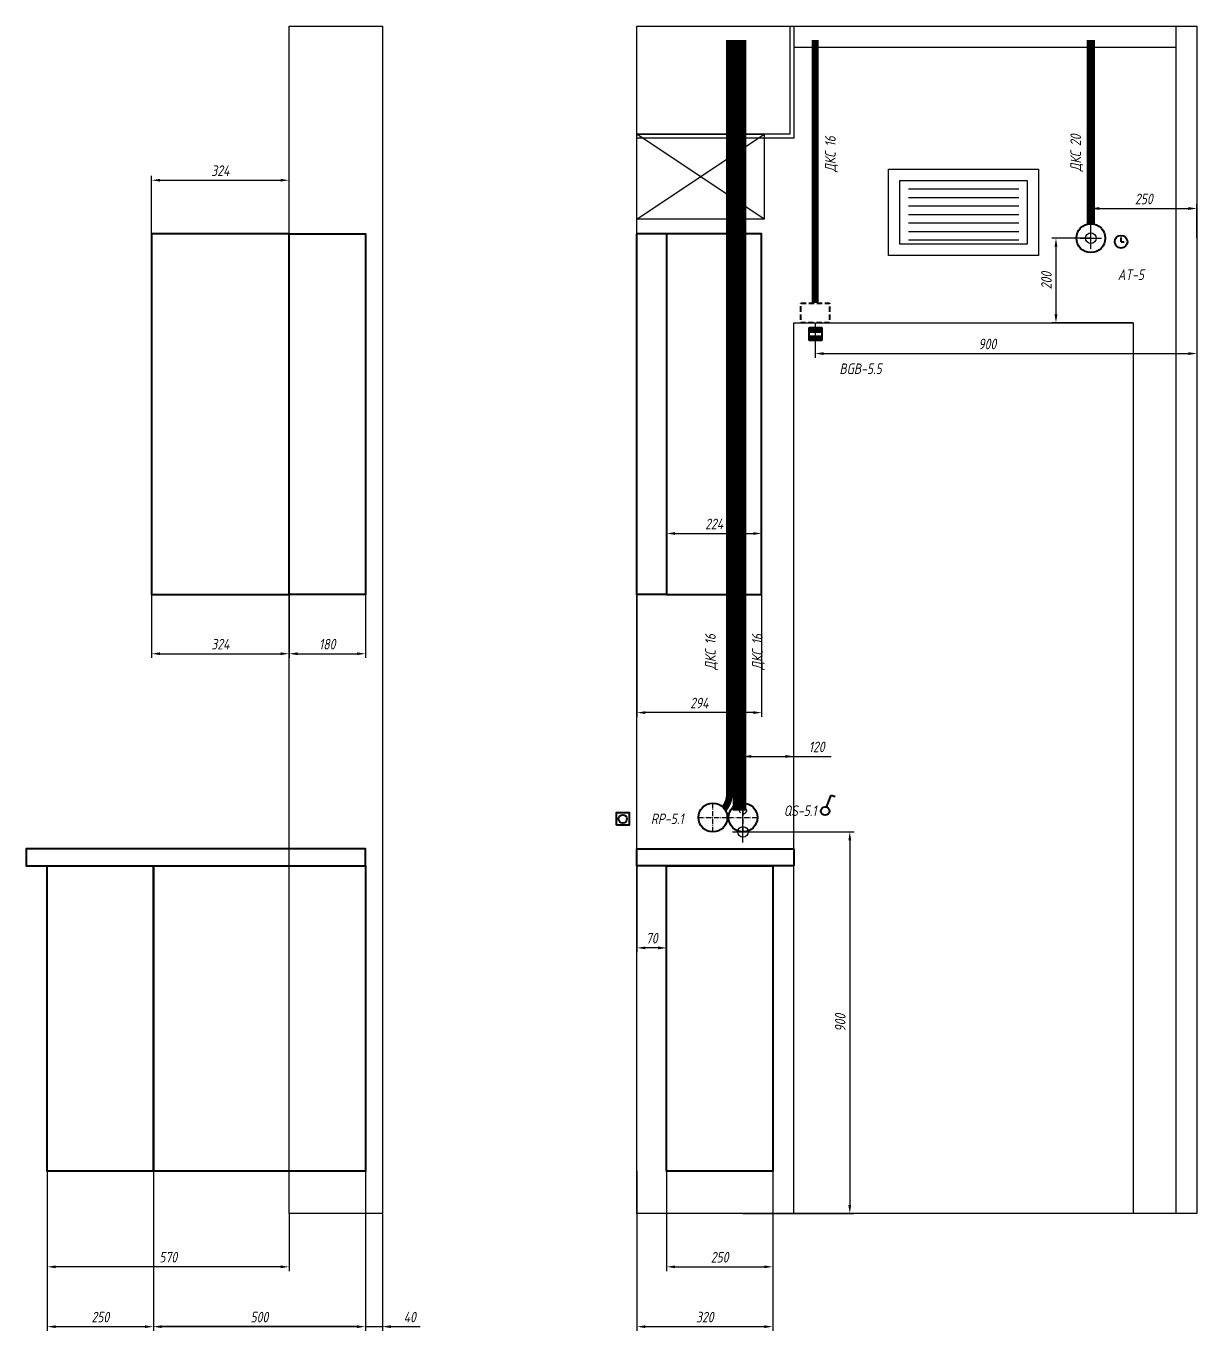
# Model space of a CAD drawing. Header units: millimetres. Extents: x -36498 to 56557, y -58468 to 154.
# Drawn here: x 53173 to 55933, y -31615 to -28538 of the extents above; entities that cross this region are included whole.
import ezdxf
from ezdxf.enums import TextEntityAlignment as Align

# ---------------------------------------------------------------- set-up
doc = ezdxf.new("R2010")
doc.units = ezdxf.units.MM
doc.header["$PDMODE"] = 34
doc.header["$PDSIZE"] = 25
doc.linetypes.add('ACAD_ISO10W100', pattern=[18.5, 12, -3, 0.5, -3])
doc.linetypes.add('DASHED', pattern=[19.05, 12.7, -6.35])
for name, color, linetype in [('01 Черновое', 7, 'Continuous'), ('02 ОВиК', 7, 'Continuous'), ('03 Потолок', 7, 'Continuous'), ('04 Лючки', 7, 'Continuous'), ('04 Мебель', 5, 'Continuous'), ('04 Освещение', 7, 'Continuous'), ('05 Слаботочка', 7, 'Continuous'), ('06 Авт-ка климата', 7, 'Continuous'), ('08 Пож. и техн. сигн.', 7, 'Continuous'), ('10 Перегородки', 7, 'Continuous'), ('11 Привязка размеры', 7, 'Continuous')]:
    doc.layers.add(name, color=color, linetype=linetype)
doc.styles.get("Standard").update_dxf_attribs({"font": 'Ubuntu-R.ttf'})
doc.styles.add('ГОСТ-ISOCPEUR', font='isocpeui.ttf', dxfattribs={"width": 0.8})
doc.dimstyles.new('ISO-25', dxfattribs={"dimtxt": 2.5, "dimasz": 2.5, "dimexe": 1.25, "dimexo": 0.625, "dimtad": 1, "dimtxsty": 'Standard', "dimcen": 2.5, "dimadec": 0, "dimazin": 0, "dimtfac": 1, "dimtmove": 0, "dimatfit": 3, "dimfxl": 1, "dimarcsym": 0})

# ---------------------------------------------------------------- blocks, each defined once
blk = doc.blocks.new('кнопка 1')
at = {"color": 0, "lineweight": -2}
for p, q in [((0.35, 0.94), (1.39, 3.78)), ((1.39, 3.78), (2.34, 3.45))]:
    blk.add_line(p, q, dxfattribs=at)
blk.add_circle((0, 0), 1, dxfattribs=at)
blk = doc.blocks.new('регулятор')
at = {"color": 0, "lineweight": -2}
blk.add_lwpolyline([(-1.5, -1.5), (-1.5, 1.5), (1.5, 1.5), (1.5, -1.5)], close=True, dxfattribs=at)
blk.add_circle((0, 0), 1, dxfattribs=at)
blk = doc.blocks.new('*D219')
at = {"layer": '11 Привязка размеры', "color": 0, "lineweight": -2, "transparency": 16777216}
for p, q in [((54863.1, -30438.4), (54863.1, -30250.5)), ((54863.1, -30260.5), (55070.7, -30260.5)), ((54883.1, -30260.5), (54963.1, -30260.5)), ((54983.1, -30438.4), (54983.1, -30250.5))]:
    blk.add_line(p, q, dxfattribs=at)
at = {"layer": '11 Привязка размеры', "color": 0, "transparency": 16777216}
for points in [[(54883.1, -30257.1), (54883.1, -30263.8), (54863.1, -30260.5)], [(54963.1, -30263.8), (54963.1, -30257.1), (54983.1, -30260.5)]]:
    blk.add_solid(points, dxfattribs=at)
at = {"layer": 'Defpoints', "color": 0, "transparency": 16777216}
for p in [(54983.1, -30260.5), (54863.1, -30438.4), (54983.1, -30438.4)]:
    blk.add_point(p, dxfattribs=at)
at = {"layer": '11 Привязка размеры', "color": 0, "transparency": 16777216, "insert": (55036.9, -30238), "char_height": 25, "attachment_point": 5, "style": 'ГОСТ-ISOCPEUR'}
blk.add_mtext('120', dxfattribs=at)
blk = doc.blocks.new('*D220')
at = {"layer": '11 Привязка размеры', "color": 0, "lineweight": -2, "transparency": 16777216}
for p, q in [((54863.1, -30438.4), (55124.9, -30438.4)), ((55114.9, -30458.4), (55114.9, -31318.4)), ((54863.1, -31338.4), (55124.9, -31338.4))]:
    blk.add_line(p, q, dxfattribs=at)
for points in [[(55111.5, -30458.4), (55118.2, -30458.4), (55114.9, -30438.4)], [(55111.5, -31318.4), (55118.2, -31318.4), (55114.9, -31338.4)]]:
    blk.add_solid(points, dxfattribs=at)
at = {"layer": 'Defpoints', "color": 0, "lineweight": -2, "transparency": 16777216}
for p in [(54863.1, -30438.4), (54863.1, -31338.4), (55114.9, -31338.4)]:
    blk.add_point(p, dxfattribs=at)
at = {"layer": '11 Привязка размеры', "color": 0, "transparency": 16777216, "insert": (55092.4, -30888.4), "char_height": 25, "attachment_point": 5, "rotation": 90, "style": 'ГОСТ-ISOCPEUR'}
blk.add_mtext('900', dxfattribs=at)
blk = doc.blocks.new('*D221')
at = {"layer": '11 Привязка размеры', "color": 0, "lineweight": -2, "transparency": 16777216}
for p, q in [((55683.1, -29038.4), (55590.9, -29038.4)), ((55600.9, -29058.4), (55600.9, -29218.4)), ((55783.1, -29238.4), (55590.9, -29238.4))]:
    blk.add_line(p, q, dxfattribs=at)
at = {"layer": '11 Привязка размеры', "color": 0, "transparency": 16777216}
for points in [[(55604.2, -29058.4), (55597.6, -29058.4), (55600.9, -29038.4)], [(55597.6, -29218.4), (55604.2, -29218.4), (55600.9, -29238.4)]]:
    blk.add_solid(points, dxfattribs=at)
at = {"layer": 'Defpoints', "color": 0, "transparency": 16777216}
for p in [(55683.1, -29038.4), (55600.9, -29238.4), (55783.1, -29238.4)]:
    blk.add_point(p, dxfattribs=at)
at = {"layer": '11 Привязка размеры', "color": 0, "transparency": 16777216, "insert": (55578.4, -29138.4), "char_height": 25, "attachment_point": 5, "rotation": 90, "style": 'ГОСТ-ISOCPEUR'}
blk.add_mtext('200', dxfattribs=at)
blk = doc.blocks.new('*D222')
at = {"layer": '11 Привязка размеры', "color": 0, "lineweight": -2, "transparency": 16777216}
for p, q in [((55683.1, -29038.4), (55683.1, -28958.5)), ((55703.1, -28968.5), (55913.1, -28968.5)), ((55933.1, -29038.4), (55933.1, -28958.5))]:
    blk.add_line(p, q, dxfattribs=at)
at = {"layer": '11 Привязка размеры', "color": 0, "transparency": 16777216}
for points in [[(55703.1, -28965.1), (55703.1, -28971.8), (55683.1, -28968.5)], [(55913.1, -28971.8), (55913.1, -28965.1), (55933.1, -28968.5)]]:
    blk.add_solid(points, dxfattribs=at)
at = {"layer": 'Defpoints', "color": 0, "transparency": 16777216}
for p in [(55933.1, -28968.5), (55683.1, -29038.4), (55933.1, -29038.4)]:
    blk.add_point(p, dxfattribs=at)
at = {"layer": '11 Привязка размеры', "color": 0, "transparency": 16777216, "insert": (55808.1, -28946), "char_height": 25, "attachment_point": 5, "style": 'ГОСТ-ISOCPEUR'}
blk.add_mtext('250', dxfattribs=at)
blk = doc.blocks.new('часы')
at = {"color": 0, "lineweight": -2}
for q in [(9893.5, 982.52), (9894.25, 981.52)]:
    blk.add_line((9893.5, 981.52), q, dxfattribs=at)
blk.add_circle((9893.5, 981.52), 1.5, dxfattribs=at)
blk = doc.blocks.new('геркон')
at = {"lineweight": -2}
for points in [[(3, 2), (3, 3), (0, 3), (0, 2)], [(3, 0), (3, 1), (0, 1), (0, 0)]]:
    blk.add_hatch(color=0, dxfattribs=at).paths.add_polyline_path(points)
at = {"color": 0, "lineweight": -2}
for p, q in [((0, 0), (0, 3)), ((0, 3), (3, 3)), ((0, 2), (3, 2)), ((0, 1), (3, 1)), ((3, 0), (0, 0)), ((3, 3), (3, 0))]:
    blk.add_line(p, q, dxfattribs=at)
blk = doc.blocks.new('*D223')
at = {"layer": '11 Привязка размеры', "color": 0, "lineweight": -2, "transparency": 16777216}
for p, q in [((55033.1, -29238.4), (55033.1, -29320.5)), ((55933.1, -29238.4), (55933.1, -29320.5)), ((55053.1, -29310.5), (55913.1, -29310.5))]:
    blk.add_line(p, q, dxfattribs=at)
at = {"layer": '11 Привязка размеры', "color": 0, "transparency": 16777216}
for points in [[(55053.1, -29307.2), (55053.1, -29313.9), (55033.1, -29310.5)], [(55913.1, -29313.9), (55913.1, -29307.2), (55933.1, -29310.5)]]:
    blk.add_solid(points, dxfattribs=at)
at = {"layer": 'Defpoints', "color": 0, "transparency": 16777216}
for p in [(55033.1, -29238.4), (55933.1, -29238.4), (55933.1, -29310.5)]:
    blk.add_point(p, dxfattribs=at)
at = {"layer": '11 Привязка размеры', "color": 0, "transparency": 16777216, "insert": (55439.1, -29288), "char_height": 25, "attachment_point": 5, "style": 'ГОСТ-ISOCPEUR'}
blk.add_mtext('900', dxfattribs=at)
blk = doc.blocks.new('*D263')
at = {"layer": '11 Привязка размеры', "color": 0, "lineweight": -2, "transparency": 16777216}
for p, q in [((53473.1, -31238.4), (53473.1, -31615)), ((53973.1, -31238.4), (53973.1, -31615)), ((53493.1, -31605), (53953.1, -31605))]:
    blk.add_line(p, q, dxfattribs=at)
for points in [[(53493.1, -31601.7), (53493.1, -31608.3), (53473.1, -31605)], [(53953.1, -31601.7), (53953.1, -31608.3), (53973.1, -31605)]]:
    blk.add_solid(points, dxfattribs=at)
at = {"layer": 'Defpoints', "color": 0, "lineweight": -2, "transparency": 16777216}
for p in [(53473.1, -31238.4), (53973.1, -31238.4), (53973.1, -31605)]:
    blk.add_point(p, dxfattribs=at)
at = {"layer": '11 Привязка размеры', "color": 0, "transparency": 16777216, "insert": (53723.1, -31582.5), "char_height": 25, "attachment_point": 5, "style": 'ГОСТ-ISOCPEUR'}
blk.add_mtext('500', dxfattribs=at)
blk = doc.blocks.new('*D264')
at = {"layer": '11 Привязка размеры', "color": 0, "lineweight": -2, "transparency": 16777216}
for p, q in [((53473.1, -31238.4), (53473.1, -31615)), ((53973.1, -31238.4), (53973.1, -31615)), ((53953.1, -31605), (53493.1, -31605))]:
    blk.add_line(p, q, dxfattribs=at)
for points in [[(53493.1, -31601.7), (53493.1, -31608.3), (53473.1, -31605)], [(53953.1, -31601.7), (53953.1, -31608.3), (53973.1, -31605)]]:
    blk.add_solid(points, dxfattribs=at)
at = {"layer": 'Defpoints', "color": 0, "lineweight": -2, "transparency": 16777216}
for p in [(53473.1, -31238.4), (53973.1, -31238.4), (53473.1, -31605)]:
    blk.add_point(p, dxfattribs=at)
at = {"layer": '11 Привязка размеры', "color": 0, "transparency": 16777216, "insert": (53723.1, -31582.5), "char_height": 25, "attachment_point": 5, "style": 'ГОСТ-ISOCPEUR'}
blk.add_mtext('500', dxfattribs=at)
blk = doc.blocks.new('*D265')
at = {"layer": '11 Привязка размеры', "color": 0, "lineweight": -2, "transparency": 16777216}
for p, q in [((53223.1, -31238.4), (53223.1, -31615)), ((53473.1, -31238.4), (53473.1, -31615)), ((53243.1, -31605), (53453.1, -31605))]:
    blk.add_line(p, q, dxfattribs=at)
for points in [[(53243.1, -31601.7), (53243.1, -31608.3), (53223.1, -31605)], [(53453.1, -31601.7), (53453.1, -31608.3), (53473.1, -31605)]]:
    blk.add_solid(points, dxfattribs=at)
at = {"layer": 'Defpoints', "color": 0, "lineweight": -2, "transparency": 16777216}
for p in [(53223.1, -31238.4), (53473.1, -31238.4), (53473.1, -31605)]:
    blk.add_point(p, dxfattribs=at)
at = {"layer": '11 Привязка размеры', "color": 0, "transparency": 16777216, "insert": (53348.1, -31582.5), "char_height": 25, "attachment_point": 5, "style": 'ГОСТ-ISOCPEUR'}
blk.add_mtext('250', dxfattribs=at)
blk = doc.blocks.new('*D270')
at = {"layer": '11 Привязка размеры', "color": 0, "lineweight": -2, "transparency": 16777216}
for p, q in [((53469.1, -29878.4), (53469.1, -30028.3)), ((53793.1, -29878.4), (53793.1, -30028.3)), ((53489.1, -30018.3), (53773.1, -30018.3))]:
    blk.add_line(p, q, dxfattribs=at)
for points in [[(53489.1, -30015), (53489.1, -30021.6), (53469.1, -30018.3)], [(53773.1, -30015), (53773.1, -30021.6), (53793.1, -30018.3)]]:
    blk.add_solid(points, dxfattribs=at)
at = {"layer": 'Defpoints', "color": 0, "lineweight": -2, "transparency": 16777216}
for p in [(53469.1, -29878.4), (53793.1, -29878.4), (53793.1, -30018.3)]:
    blk.add_point(p, dxfattribs=at)
at = {"layer": '11 Привязка размеры', "color": 0, "transparency": 16777216, "insert": (53631.1, -29995.8), "char_height": 25, "attachment_point": 5, "style": 'ГОСТ-ISOCPEUR'}
blk.add_mtext('324', dxfattribs=at)
blk = doc.blocks.new('*D271')
at = {"layer": '11 Привязка размеры', "color": 0, "lineweight": -2, "transparency": 16777216}
for p, q in [((53793.1, -29878.4), (53793.1, -30028.3)), ((53973.1, -29878.4), (53973.1, -30028.3)), ((53813.1, -30018.3), (53953.1, -30018.3))]:
    blk.add_line(p, q, dxfattribs=at)
for points in [[(53813.1, -30015), (53813.1, -30021.6), (53793.1, -30018.3)], [(53953.1, -30015), (53953.1, -30021.6), (53973.1, -30018.3)]]:
    blk.add_solid(points, dxfattribs=at)
at = {"layer": 'Defpoints', "color": 0, "lineweight": -2, "transparency": 16777216}
for p in [(53793.1, -29878.4), (53973.1, -29878.4), (53973.1, -30018.3)]:
    blk.add_point(p, dxfattribs=at)
at = {"layer": '11 Привязка размеры', "color": 0, "transparency": 16777216, "insert": (53883.1, -29995.8), "char_height": 25, "attachment_point": 5, "style": 'ГОСТ-ISOCPEUR'}
blk.add_mtext('180', dxfattribs=at)
blk = doc.blocks.new('*D273')
at = {"layer": '11 Привязка размеры', "color": 0, "lineweight": -2, "transparency": 16777216}
for p, q in [((53223.1, -31238.4), (53223.1, -31473.9)), ((53793.1, -31338.4), (53793.1, -31473.9)), ((53773.1, -31463.9), (53243.1, -31463.9))]:
    blk.add_line(p, q, dxfattribs=at)
for points in [[(53243.1, -31460.6), (53243.1, -31467.2), (53223.1, -31463.9)], [(53773.1, -31460.6), (53773.1, -31467.2), (53793.1, -31463.9)]]:
    blk.add_solid(points, dxfattribs=at)
at = {"layer": 'Defpoints', "color": 0, "lineweight": -2, "transparency": 16777216}
for p in [(53223.1, -31238.4), (53793.1, -31338.4), (53223.1, -31463.9)]:
    blk.add_point(p, dxfattribs=at)
at = {"layer": '11 Привязка размеры', "color": 0, "transparency": 16777216, "insert": (53508.1, -31441.2), "char_height": 25, "attachment_point": 5, "style": 'ГОСТ-ISOCPEUR'}
blk.add_mtext('570', dxfattribs=at)
blk = doc.blocks.new('*D274')
at = {"layer": '11 Привязка размеры', "color": 0, "lineweight": -2, "transparency": 16777216}
for p, q in [((53973.1, -31238.4), (53973.1, -31615)), ((54013.1, -31338.4), (54013.1, -31615)), ((53953.1, -31605), (53933.1, -31605)), ((53973.1, -31605), (54013.1, -31605)), ((54033.1, -31605), (54102.1, -31605))]:
    blk.add_line(p, q, dxfattribs=at)
for points in [[(53953.1, -31601.7), (53953.1, -31608.3), (53973.1, -31605)], [(54033.1, -31601.7), (54033.1, -31608.3), (54013.1, -31605)]]:
    blk.add_solid(points, dxfattribs=at)
at = {"layer": 'Defpoints', "color": 0, "lineweight": -2, "transparency": 16777216}
for p in [(53973.1, -31238.4), (54013.1, -31338.4), (54013.1, -31605)]:
    blk.add_point(p, dxfattribs=at)
at = {"layer": '11 Привязка размеры', "color": 0, "transparency": 16777216, "insert": (54077.6, -31582.5), "char_height": 25, "attachment_point": 5, "style": 'ГОСТ-ISOCPEUR'}
blk.add_mtext('40', dxfattribs=at)
blk = doc.blocks.new('*D276')
at = {"layer": '11 Привязка размеры', "color": 0, "lineweight": -2, "transparency": 16777216}
for p, q in [((54683.1, -31238.4), (54683.1, -31473.9)), ((54933.1, -31238.4), (54933.1, -31473.9)), ((54703.1, -31463.9), (54913.1, -31463.9))]:
    blk.add_line(p, q, dxfattribs=at)
for points in [[(54703.1, -31460.6), (54703.1, -31467.2), (54683.1, -31463.9)], [(54913.1, -31460.6), (54913.1, -31467.2), (54933.1, -31463.9)]]:
    blk.add_solid(points, dxfattribs=at)
at = {"layer": 'Defpoints', "color": 0, "lineweight": -2, "transparency": 16777216}
for p in [(54683.1, -31238.4), (54933.1, -31238.4), (54933.1, -31463.9)]:
    blk.add_point(p, dxfattribs=at)
at = {"layer": '11 Привязка размеры', "color": 0, "transparency": 16777216, "insert": (54808.1, -31441.4), "char_height": 25, "attachment_point": 5, "style": 'ГОСТ-ISOCPEUR'}
blk.add_mtext('250', dxfattribs=at)
blk = doc.blocks.new('*D277')
at = {"layer": '11 Привязка размеры', "color": 0, "lineweight": -2, "transparency": 16777216}
for p, q in [((54613.1, -31238.4), (54613.1, -31615)), ((54933.1, -31238.4), (54933.1, -31615)), ((54633.1, -31605), (54913.1, -31605))]:
    blk.add_line(p, q, dxfattribs=at)
for points in [[(54633.1, -31601.7), (54633.1, -31608.3), (54613.1, -31605)], [(54913.1, -31601.7), (54913.1, -31608.3), (54933.1, -31605)]]:
    blk.add_solid(points, dxfattribs=at)
at = {"layer": 'Defpoints', "color": 0, "lineweight": -2, "transparency": 16777216}
for p in [(54613.1, -31238.4), (54933.1, -31238.4), (54933.1, -31605)]:
    blk.add_point(p, dxfattribs=at)
at = {"layer": '11 Привязка размеры', "color": 0, "transparency": 16777216, "insert": (54773.1, -31582.5), "char_height": 25, "attachment_point": 5, "style": 'ГОСТ-ISOCPEUR'}
blk.add_mtext('320', dxfattribs=at)
blk = doc.blocks.new('*D278')
at = {"layer": '11 Привязка размеры', "color": 0, "lineweight": -2, "transparency": 16777216}
for p, q in [((54613.1, -29878.4), (54613.1, -30167.1)), ((54907.1, -29878.4), (54907.1, -30167.1)), ((54887.1, -30157.1), (54633.1, -30157.1))]:
    blk.add_line(p, q, dxfattribs=at)
for points in [[(54633.1, -30153.8), (54633.1, -30160.4), (54613.1, -30157.1)], [(54887.1, -30153.8), (54887.1, -30160.4), (54907.1, -30157.1)]]:
    blk.add_solid(points, dxfattribs=at)
at = {"layer": 'Defpoints', "color": 0, "lineweight": -2, "transparency": 16777216}
for p in [(54613.1, -29878.4), (54907.1, -29878.4), (54613.1, -30157.1)]:
    blk.add_point(p, dxfattribs=at)
at = {"layer": '11 Привязка размеры', "color": 0, "transparency": 16777216, "insert": (54760.1, -30134.6), "char_height": 25, "attachment_point": 5, "style": 'ГОСТ-ISOCPEUR'}
blk.add_mtext('294', dxfattribs=at)
blk = doc.blocks.new('*D279')
at = {"layer": '11 Привязка размеры', "color": 0, "lineweight": -2, "transparency": 16777216}
for p, q in [((54683.1, -29878.4), (54683.1, -29724.8)), ((54703.1, -29734.8), (54887.1, -29734.8)), ((54907.1, -29878.4), (54907.1, -29724.8))]:
    blk.add_line(p, q, dxfattribs=at)
for points in [[(54703.1, -29731.4), (54703.1, -29738.1), (54683.1, -29734.8)], [(54887.1, -29731.4), (54887.1, -29738.1), (54907.1, -29734.8)]]:
    blk.add_solid(points, dxfattribs=at)
at = {"layer": 'Defpoints', "color": 0, "lineweight": -2, "transparency": 16777216}
for p in [(54907.1, -29734.8), (54683.1, -29878.4), (54907.1, -29878.4)]:
    blk.add_point(p, dxfattribs=at)
at = {"layer": '11 Привязка размеры', "color": 0, "transparency": 16777216, "insert": (54795.1, -29712.3), "char_height": 25, "attachment_point": 5, "style": 'ГОСТ-ISOCPEUR'}
blk.add_mtext('224', dxfattribs=at)
blk = doc.blocks.new('*D281')
at = {"layer": '11 Привязка размеры', "color": 0, "lineweight": -2, "transparency": 16777216}
for p, q in [((53469.1, -29028.4), (53469.1, -28891.8)), ((53489.1, -28901.8), (53773.1, -28901.8)), ((53793.1, -29028.4), (53793.1, -28891.8))]:
    blk.add_line(p, q, dxfattribs=at)
for points in [[(53489.1, -28898.5), (53489.1, -28905.1), (53469.1, -28901.8)], [(53773.1, -28898.5), (53773.1, -28905.1), (53793.1, -28901.8)]]:
    blk.add_solid(points, dxfattribs=at)
at = {"layer": 'Defpoints', "color": 0, "lineweight": -2, "transparency": 16777216}
for p in [(53793.1, -28901.8), (53469.1, -29028.4), (53793.1, -29028.4)]:
    blk.add_point(p, dxfattribs=at)
at = {"layer": '11 Привязка размеры', "color": 0, "transparency": 16777216, "insert": (53631.1, -28879.3), "char_height": 25, "attachment_point": 5, "style": 'ГОСТ-ISOCPEUR'}
blk.add_mtext('324', dxfattribs=at)
blk = doc.blocks.new('*D283')
at = {"layer": '11 Привязка размеры', "color": 0, "lineweight": -2, "transparency": 16777216}
for p, q in [((54613.1, -30518.4), (54613.1, -30721.9)), ((54683.1, -30518.4), (54683.1, -30721.9)), ((54663.1, -30711.9), (54633.1, -30711.9))]:
    blk.add_line(p, q, dxfattribs=at)
for points in [[(54633.1, -30708.6), (54633.1, -30715.2), (54613.1, -30711.9)], [(54663.1, -30708.6), (54663.1, -30715.2), (54683.1, -30711.9)]]:
    blk.add_solid(points, dxfattribs=at)
at = {"layer": 'Defpoints', "color": 0, "lineweight": -2, "transparency": 16777216}
for p in [(54613.1, -30518.4), (54683.1, -30518.4), (54613.1, -30711.9)]:
    blk.add_point(p, dxfattribs=at)
at = {"layer": '11 Привязка размеры', "color": 0, "transparency": 16777216, "insert": (54648.1, -30689.2), "char_height": 25, "attachment_point": 5, "style": 'ГОСТ-ISOCPEUR'}
blk.add_mtext('70', dxfattribs=at)

msp = doc.modelspace()

# ---------------------------------------------------------------- linework, layer by layer
at = {"layer": '01 Черновое'}
for points in [[(53793.1, -31338.4), (53793.1, -28538.4), (54013.1, -28538.4), (54013.1, -31338.4)], [(55933.1, -28538.4), (55933.1, -31338.4), (54613.1, -31338.4), (54613.1, -28538.4)], [(55783.1, -29238.4), (55783.1, -31338.4), (54983.1, -31338.4), (54983.1, -29238.4)]]:
    msp.add_lwpolyline(points, close=True, dxfattribs=at)
at = {"layer": '02 ОВиК', "color": 6}
for p, q in [((55253.1, -28922.4), (55513.1, -28922.4)), ((55253.1, -28942.4), (55513.1, -28942.4)), ((55253.1, -28962.4), (55513.1, -28962.4)), ((55253.1, -28982.4), (55513.1, -28982.4)), ((55253.1, -29002.4), (55513.1, -29002.4)), ((55253.1, -29022.4), (55513.1, -29022.4)), ((55253.1, -29042.4), (55513.1, -29042.4))]:
    msp.add_line(p, q, dxfattribs=at)
msp.add_lwpolyline([(55206.1, -29079.4), (55206.1, -28875.4), (55560.1, -28875.4), (55560.1, -29079.4)], close=True, dxfattribs=at)
at = {"layer": '02 ОВиК', "color": 6, "flags": 128}
msp.add_lwpolyline([(55233.1, -29052.4), (55233.1, -28902.4), (55533.1, -28902.4), (55533.1, -29052.4)], close=True, dxfattribs=at)
at = {"layer": '03 Потолок', "color": 1, "lineweight": -2}
msp.add_line((54983.1, -28588.4), (55883.1, -28588.4), dxfattribs=at)
at = {"layer": '03 Потолок', "color": 1, "lineweight": -2, "flags": 128}
msp.add_lwpolyline([(54983.1, -28538.4), (54983.1, -28802.9), (54613.1, -28802.9)], dxfattribs=at)
at = {"layer": '03 Потолок', "color": 1, "lineweight": -2}
msp.add_lwpolyline([(54973.6, -28538.4), (54973.6, -28793.4), (54613.1, -28793.4)], dxfattribs=at)
at = {"layer": '04 Лючки', "color": 2, "lineweight": -2}
for p, q in [((54913.1, -28993.4), (54613.1, -28793.4)), ((54613.1, -28993.4), (54913.1, -28793.4))]:
    msp.add_line(p, q, dxfattribs=at)
msp.add_lwpolyline([(54913.1, -28793.4), (54913.1, -28993.4), (54613.1, -28993.4), (54613.1, -28793.4)], close=True, dxfattribs=at)
at = {"layer": '04 Мебель', "lineweight": 40}
for p, q in [((54683.1, -29028.4), (54613.1, -29028.4)), ((54613.1, -30518.4), (54613.1, -30478.4)), ((54613.1, -30478.4), (54933.1, -30478.4)), ((54933.1, -30478.4), (54983.1, -30478.4)), ((54983.1, -30478.4), (54983.1, -30518.4)), ((54933.1, -30518.4), (54613.1, -30518.4)), ((54983.1, -30518.4), (54933.1, -30518.4))]:
    msp.add_line(p, q, dxfattribs=at)
at = {"layer": '04 Мебель', "lineweight": 40, "flags": 128}
for points in [[(53793.1, -29028.4), (53469.1, -29028.4), (53469.1, -29878.4), (53793.1, -29878.4)], [(53973.1, -29878.4), (53793.1, -29878.4), (53793.1, -29028.4), (53973.1, -29028.4)], [(53973.1, -30518.4), (53973.1, -30478.4), (53223.1, -30478.4), (53173.1, -30478.4), (53173.1, -30518.4)], [(53223.1, -30518.4), (53473.1, -30518.4), (53473.1, -31238.4), (53223.1, -31238.4)], [(54683.1, -30518.4), (54933.1, -30518.4), (54933.1, -31238.4), (54683.1, -31238.4)]]:
    msp.add_lwpolyline(points, close=True, dxfattribs=at)
for points in [[(54683.1, -29878.4), (54613.1, -29878.4), (54613.1, -29028.4)], [(54683.1, -29028.4), (54683.1, -29878.4), (54907.1, -29878.4), (54907.1, -29028.4), (54683.1, -29028.4)], [(53973.1, -31238.4), (53473.1, -31238.4), (53473.1, -30518.4), (53973.1, -30518.4), (53973.1, -31238.4)]]:
    msp.add_lwpolyline(points, dxfattribs=at)
at = {"layer": '04 Освещение', "color": 111, "const_width": 16}
msp.add_lwpolyline([(54847.1, -30388.3), (54847.1, -28571.4)], dxfattribs=at)
at = {"layer": '04 Освещение', "color": 3, "const_width": 16, "flags": 128}
msp.add_lwpolyline([(54863.1, -30388.3), (54863.1, -28571.4)], dxfattribs=at)
at = {"layer": '04 Освещение', "color": 3, "lineweight": 40}
msp.add_circle((54863.1, -30404.4), 34, dxfattribs=at)
at = {"layer": '04 Освещение', "color": 3, "linetype": 'DASHED'}
msp.add_circle((54863.1, -30388.3), 8, dxfattribs=at)
at = {"layer": '05 Слаботочка', "color": 5, "const_width": 20, "flags": 128}
msp.add_lwpolyline([(55683.1, -29004.4), (55683.1, -28571.4)], dxfattribs=at)
at = {"layer": '05 Слаботочка', "color": 5, "lineweight": 40}
msp.add_circle((55683.1, -29038.4), 34, dxfattribs=at)
at = {"layer": '06 Авт-ка климата', "const_width": 16, "flags": 128}
msp.add_lwpolyline([(54818.8, -30383.4, 0.170313), (54831.1, -30348.4), (54831.1, -28571.4)], format="xyb", dxfattribs=at)
at = {"layer": '06 Авт-ка климата', "lineweight": 40}
msp.add_circle((54792.1, -30404.4), 34, dxfattribs=at)
at = {"layer": '08 Пож. и техн. сигн.', "flags": 128}
msp.add_lwpolyline([(55033.1, -29191.4, 16, 16, 0), (55033.1, -28571.4, 16, 16, 0)], format="xyseb", dxfattribs=at)
at = {"layer": '08 Пож. и техн. сигн.', "linetype": 'DASHED', "lineweight": 40, "flags": 128}
msp.add_lwpolyline([(54999.1, -29191.4), (55067.1, -29191.4), (55067.1, -29238.4), (54999.1, -29238.4)], close=True, dxfattribs=at)
at = {"layer": '10 Перегородки', "color": 3, "linetype": 'Continuous', "ltscale": 10}
msp.add_line((55883.1, -28538.4), (55883.1, -31338.4), dxfattribs=at)
at = {"layer": '11 Привязка размеры', "linetype": 'ACAD_ISO10W100'}
for p, q in [((54792.1, -30438.4), (54792.1, -30370.4)), ((54863.1, -30370.4), (54863.1, -30438.4)), ((54758.1, -30404.4), (54826.1, -30404.4)), ((54829.1, -30404.4), (54897.1, -30404.4))]:
    msp.add_line(p, q, dxfattribs=at)
at = {"layer": '11 Привязка размеры', "lineweight": -2}
for p in [(55683.1, -29038.4), (54863.1, -30438.4)]:
    msp.add_point(p, dxfattribs=at)

# ---------------------------------------------------------------- block references
at = {"layer": '04 Освещение', "color": 3, "lineweight": 40, "xscale": 10, "yscale": 10, "zscale": 10}
msp.add_blockref('кнопка 1', (55056.8, -30389.2), dxfattribs=at)
at = {"layer": '05 Слаботочка', "color": 5, "lineweight": 40, "xscale": 10, "yscale": 10, "zscale": 10}
msp.add_blockref('часы', (-43180.7, -38862), dxfattribs=at)
at = {"layer": '06 Авт-ка климата', "lineweight": 40, "xscale": 10, "yscale": 10, "zscale": 10}
msp.add_blockref('регулятор', (54579.6, -30407.9), dxfattribs=at)
at = {"layer": '08 Пож. и техн. сигн.', "lineweight": 40, "xscale": 10, "yscale": 10, "zscale": 10}
msp.add_blockref('геркон', (55019.2, -29279.4), dxfattribs=at)

# ---------------------------------------------------------------- texts
at = {"layer": '04 Освещение', "linetype": 'Continuous', "style": 'ГОСТ-ISOCPEUR', "width": 0.8}
msp.add_text('QS-5.1', height=25, dxfattribs=at).set_placement((55036.6, -30400.9), align=Align.RIGHT)
at = {"layer": '04 Освещение', "color": 3, "insert": (54914.4, -30055.9), "char_height": 25, "width": 270.313, "attachment_point": 7, "rotation": 90, "style": 'ГОСТ-ISOCPEUR'}
msp.add_mtext('{ДКС 16}', dxfattribs=at)
at = {"layer": '05 Слаботочка', "linetype": 'Continuous', "style": 'ГОСТ-ISOCPEUR', "width": 0.8}
msp.add_text('AT-5', height=25, dxfattribs=at).set_placement((55808.5, -29137.1), align=Align.RIGHT)
at = {"layer": '05 Слаботочка', "color": 5, "insert": (55634.9, -28880.7), "char_height": 25, "width": 270.313, "attachment_point": 1, "rotation": 90, "style": 'ГОСТ-ISOCPEUR'}
msp.add_mtext('{ДКС 20}', dxfattribs=at)
at = {"layer": '06 Авт-ка климата', "linetype": 'Continuous', "style": 'ГОСТ-ISOCPEUR', "width": 0.8}
msp.add_text('RP-5.1', height=25, dxfattribs=at).set_placement((54723.1, -30420.1), align=Align.RIGHT)
at = {"layer": '06 Авт-ка климата', "insert": (54804, -30055.9), "char_height": 25, "width": 270.313, "attachment_point": 7, "rotation": 90, "style": 'ГОСТ-ISOCPEUR'}
msp.add_mtext('{ДКС 16}', dxfattribs=at)
at = {"layer": '08 Пож. и техн. сигн.', "linetype": 'Continuous', "style": 'ГОСТ-ISOCPEUR', "width": 0.8}
msp.add_text('BGB-5.5', height=25, dxfattribs=at).set_placement((55190.2, -29358.9), align=Align.RIGHT)
at = {"layer": '08 Пож. и техн. сигн.', "insert": (55086.7, -28882.1), "char_height": 25, "width": 270.313, "attachment_point": 7, "rotation": 90, "style": 'ГОСТ-ISOCPEUR'}
msp.add_mtext('{ДКС 16}', dxfattribs=at)

# ---------------------------------------------------------------- dimensions: what is measured, and where the dimension line sits
at = {"layer": '11 Привязка размеры'}
for base, p1, p2, picture, middle in [((53793.1, -28901.8), (53469.1, -29028.4), (53793.1, -29028.4), '*D281', (53631.1, -28879.3)), ((55933.1, -28968.5), (55683.1, -29038.4), (55933.1, -29038.4), '*D222', (55808.1, -28946)), ((54907.1, -29734.8), (54683.1, -29878.4), (54907.1, -29878.4), '*D279', (54795.1, -29712.3)), ((53793.1, -30018.3), (53469.1, -29878.4), (53793.1, -29878.4), '*D270', (53631.1, -29995.8)), ((53973.1, -30018.3), (53793.1, -29878.4), (53973.1, -29878.4), '*D271', (53883.1, -29995.8)), ((54613.1, -30157.1), (54907.1, -29878.4), (54613.1, -29878.4), '*D278', (54760.1, -30134.6)), ((54613.1, -30711.9), (54683.1, -30518.4), (54613.1, -30518.4), '*D283', (54648.1, -30689.2)), ((53473.1, -31605), (53223.1, -31238.4), (53473.1, -31238.4), '*D265', (53348.1, -31582.5)), ((53223.1, -31463.9), (53793.1, -31338.4), (53223.1, -31238.4), '*D273', (53508.1, -31441.2)), ((53973.1, -31605), (53473.1, -31238.4), (53973.1, -31238.4), '*D263', (53723.1, -31582.5)), ((53473.1, -31605), (53973.1, -31238.4), (53473.1, -31238.4), '*D264', (53723.1, -31582.5)), ((54013.1, -31605), (53973.1, -31238.4), (54013.1, -31338.4), '*D274', (54077.6, -31582.5)), ((54933.1, -31605), (54613.1, -31238.4), (54933.1, -31238.4), '*D277', (54773.1, -31582.5)), ((54933.1, -31463.9), (54683.1, -31238.4), (54933.1, -31238.4), '*D276', (54808.1, -31441.4))]:
    dim = msp.add_linear_dim(base=base, p1=p1, p2=p2, dimstyle='ISO-25', override={"dimtxt": 25, "dimasz": 20, "dimexe": 10, "dimexo": 0, "dimgap": 10, "dimdec": 0, "dimtxsty": 'ГОСТ-ISOCPEUR'}, dxfattribs=at)
    dim.commit()
    dim.dimension.update_dxf_attribs({"geometry": picture, "text_midpoint": middle})
for base, p1, p2, angle, picture, middle in [((55600.9, -29238.4), (55683.1, -29038.4), (55783.1, -29238.4), 90, '*D221', (55600.9, -29138.4)), ((54983.1, -30260.5), (54863.1, -30438.4), (54983.1, -30438.4), 180, '*D219', (55036.9, -30260.5)), ((55114.9, -31338.4), (54863.1, -30438.4), (54863.1, -31338.4), 90, '*D220', (55114.9, -30888.4))]:
    dim = msp.add_linear_dim(base=base, p1=p1, p2=p2, angle=angle, dimstyle='ISO-25', override={"dimtxt": 25, "dimasz": 20, "dimexe": 10, "dimexo": 0, "dimgap": 10, "dimdec": 0, "dimtxsty": 'ГОСТ-ISOCPEUR'}, dxfattribs=at)
    dim.commit()
    dim.dimension.update_dxf_attribs({"geometry": picture, "text_midpoint": middle, "dimtype": 160})
dim = msp.add_linear_dim(base=(55933.1, -29310.5), p1=(55033.1, -29238.4), p2=(55933.1, -29238.4), dimstyle='ISO-25', override={"dimtxt": 25, "dimasz": 20, "dimexe": 10, "dimexo": 0, "dimgap": 10, "dimdec": 0, "dimtxsty": 'ГОСТ-ISOCPEUR'}, dxfattribs=at)
dim.commit()
dim.dimension.update_dxf_attribs({"geometry": '*D223', "text_midpoint": (55439.1, -29310.5), "dimtype": 160})

doc.saveas('drawing.dxf')
